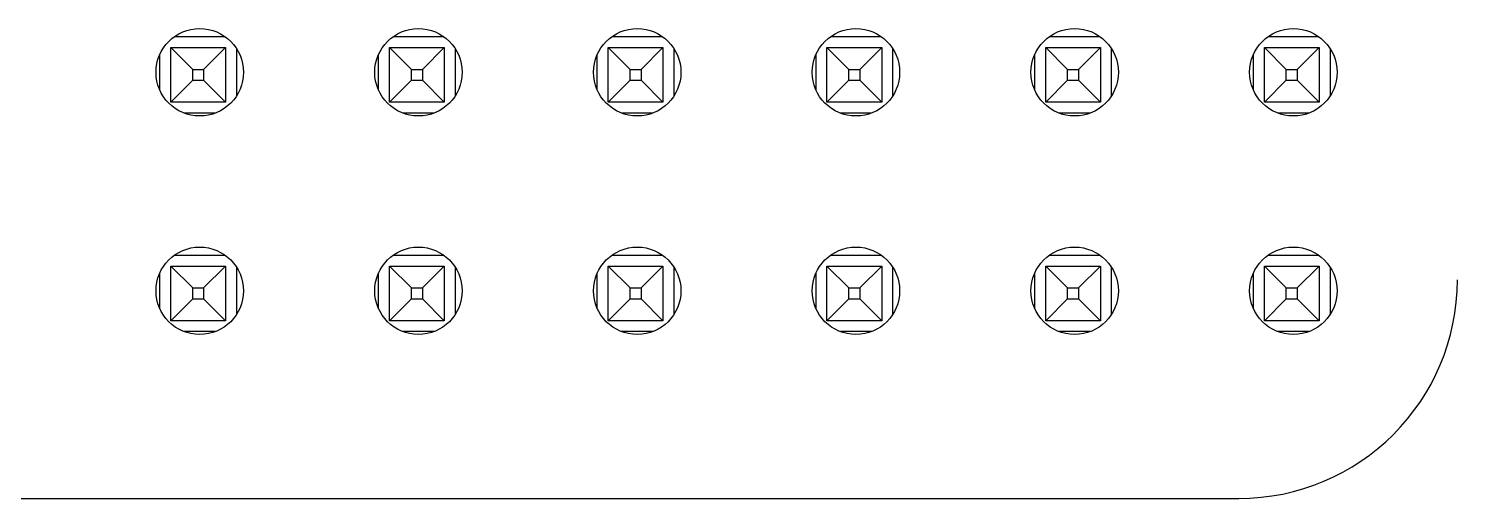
# Model space of a CAD drawing. Header units: millimetres. Extents: x 5 to 292, y 4 to 204.
# Drawn here: x 86.33 to 112.46, y 145.5 to 154.1 of the extents above; entities that cross this region are included whole.
import ezdxf

# ---------------------------------------------------------------- set-up
doc = ezdxf.new("R2010")
doc.units = ezdxf.units.MM

msp = doc.modelspace()

# ---------------------------------------------------------------- linework, layer by layer
at = {"color": 7, "linetype": 'Continuous', "lineweight": 25}
for p, q in [((88.996, 153.952), (89.922, 153.952)), ((92.996, 153.952), (93.922, 153.952)), ((96.996, 153.952), (97.922, 153.952)), ((100.996, 153.952), (101.922, 153.952)), ((104.996, 153.952), (105.922, 153.952)), ((108.996, 153.952), (109.922, 153.952)), ((88.93, 153.752), (89.33, 153.352)), ((88.93, 152.752), (88.93, 153.752)), ((88.93, 153.752), (89.93, 153.752)), ((89.53, 153.352), (89.93, 153.752)), ((89.93, 153.752), (89.93, 152.752)), ((90.13, 153.736), (90.13, 152.862)), ((92.93, 153.752), (93.33, 153.352)), ((92.93, 153.752), (93.93, 153.752)), ((92.93, 152.752), (92.93, 153.752)), ((93.53, 153.352), (93.93, 153.752)), ((93.93, 153.752), (93.93, 152.752)), ((94.13, 153.736), (94.13, 152.862)), ((96.93, 153.752), (97.33, 153.352)), ((96.93, 153.752), (97.93, 153.752)), ((96.93, 152.752), (96.93, 153.752)), ((97.53, 153.352), (97.93, 153.752)), ((97.93, 153.752), (97.93, 152.752)), ((98.13, 153.736), (98.13, 152.862)), ((100.93, 153.752), (101.33, 153.352)), ((100.93, 153.752), (101.93, 153.752)), ((100.93, 152.752), (100.93, 153.752)), ((101.53, 153.352), (101.93, 153.752)), ((101.93, 153.752), (101.93, 152.752)), ((102.13, 153.736), (102.13, 152.862)), ((104.93, 153.752), (105.33, 153.352)), ((104.93, 152.752), (104.93, 153.752)), ((104.93, 153.752), (105.93, 153.752)), ((105.53, 153.352), (105.93, 153.752)), ((105.93, 153.752), (105.93, 152.752)), ((106.13, 153.736), (106.13, 152.862)), ((108.93, 153.752), (109.33, 153.352)), ((108.93, 152.752), (108.93, 153.752)), ((108.93, 153.752), (109.93, 153.752)), ((109.53, 153.352), (109.93, 153.752)), ((109.93, 153.752), (109.93, 152.752)), ((110.13, 153.736), (110.13, 152.862)), ((88.73, 152.971), (88.73, 153.627)), ((92.73, 152.971), (92.73, 153.627)), ((96.73, 152.971), (96.73, 153.627)), ((100.73, 152.971), (100.73, 153.627)), ((104.73, 152.971), (104.73, 153.627)), ((108.73, 152.971), (108.73, 153.627)), ((88.93, 152.752), (89.33, 153.152)), ((89.33, 153.152), (89.33, 153.352)), ((89.33, 153.352), (89.53, 153.352)), ((89.33, 153.152), (89.53, 153.152)), ((89.53, 153.352), (89.53, 153.152)), ((89.53, 153.152), (89.93, 152.752)), ((92.93, 152.752), (93.33, 153.152)), ((93.33, 153.352), (93.53, 153.352)), ((93.33, 153.152), (93.33, 153.352)), ((93.33, 153.152), (93.53, 153.152)), ((93.53, 153.352), (93.53, 153.152)), ((93.53, 153.152), (93.93, 152.752)), ((96.93, 152.752), (97.33, 153.152)), ((97.33, 153.352), (97.53, 153.352)), ((97.33, 153.152), (97.33, 153.352)), ((97.33, 153.152), (97.53, 153.152)), ((97.53, 153.352), (97.53, 153.152)), ((97.53, 153.152), (97.93, 152.752)), ((100.93, 152.752), (101.33, 153.152)), ((101.33, 153.352), (101.53, 153.352)), ((101.33, 153.152), (101.33, 153.352)), ((101.33, 153.152), (101.53, 153.152)), ((101.53, 153.352), (101.53, 153.152)), ((101.53, 153.152), (101.93, 152.752)), ((104.93, 152.752), (105.33, 153.152)), ((105.33, 153.152), (105.33, 153.352)), ((105.33, 153.352), (105.53, 153.352)), ((105.33, 153.152), (105.53, 153.152)), ((105.53, 153.352), (105.53, 153.152)), ((105.53, 153.152), (105.93, 152.752)), ((108.93, 152.752), (109.33, 153.152)), ((109.33, 153.152), (109.33, 153.352)), ((109.33, 153.352), (109.53, 153.352)), ((109.33, 153.152), (109.53, 153.152)), ((109.53, 153.352), (109.53, 153.152)), ((109.53, 153.152), (109.93, 152.752)), ((89.93, 152.752), (88.93, 152.752)), ((93.93, 152.752), (92.93, 152.752)), ((97.93, 152.752), (96.93, 152.752)), ((101.93, 152.752), (100.93, 152.752)), ((105.93, 152.752), (104.93, 152.752)), ((109.93, 152.752), (108.93, 152.752)), ((89.744, 152.552), (89.174, 152.552)), ((93.744, 152.552), (93.174, 152.552)), ((97.744, 152.552), (97.174, 152.552)), ((101.744, 152.552), (101.174, 152.552)), ((105.744, 152.552), (105.174, 152.552)), ((109.744, 152.552), (109.174, 152.552)), ((88.93, 149.752), (89.33, 149.352)), ((88.93, 149.752), (89.93, 149.752)), ((88.93, 148.752), (88.93, 149.752)), ((88.996, 149.952), (89.922, 149.952)), ((89.53, 149.352), (89.93, 149.752)), ((89.93, 149.752), (89.93, 148.752)), ((90.13, 149.736), (90.13, 148.862)), ((92.93, 149.752), (93.33, 149.352)), ((92.93, 148.752), (92.93, 149.752)), ((92.93, 149.752), (93.93, 149.752)), ((92.996, 149.952), (93.922, 149.952)), ((93.53, 149.352), (93.93, 149.752)), ((93.93, 149.752), (93.93, 148.752)), ((94.13, 149.736), (94.13, 148.862)), ((96.93, 149.752), (97.33, 149.352)), ((96.93, 149.752), (97.93, 149.752)), ((96.93, 148.752), (96.93, 149.752)), ((96.996, 149.952), (97.922, 149.952)), ((97.53, 149.352), (97.93, 149.752)), ((97.93, 149.752), (97.93, 148.752)), ((98.13, 149.736), (98.13, 148.862)), ((100.93, 149.752), (101.33, 149.352)), ((100.93, 148.752), (100.93, 149.752)), ((100.93, 149.752), (101.93, 149.752)), ((100.996, 149.952), (101.922, 149.952)), ((101.53, 149.352), (101.93, 149.752)), ((101.93, 149.752), (101.93, 148.752)), ((102.13, 149.736), (102.13, 148.862)), ((104.93, 149.752), (105.33, 149.352)), ((104.93, 149.752), (105.93, 149.752)), ((104.93, 148.752), (104.93, 149.752)), ((104.996, 149.952), (105.922, 149.952)), ((105.53, 149.352), (105.93, 149.752)), ((105.93, 149.752), (105.93, 148.752)), ((106.13, 149.736), (106.13, 148.862)), ((108.93, 149.752), (109.33, 149.352)), ((108.93, 149.752), (109.93, 149.752)), ((108.93, 148.752), (108.93, 149.752)), ((108.996, 149.952), (109.922, 149.952)), ((109.53, 149.352), (109.93, 149.752)), ((109.93, 149.752), (109.93, 148.752)), ((110.13, 149.736), (110.13, 148.862)), ((88.73, 148.971), (88.73, 149.627)), ((92.73, 148.971), (92.73, 149.627)), ((96.73, 148.971), (96.73, 149.627)), ((100.73, 148.971), (100.73, 149.627)), ((104.73, 148.971), (104.73, 149.627)), ((108.73, 148.971), (108.73, 149.627)), ((89.33, 149.352), (89.53, 149.352)), ((89.33, 149.152), (89.33, 149.352)), ((89.53, 149.352), (89.53, 149.152)), ((93.33, 149.152), (93.33, 149.352)), ((93.33, 149.352), (93.53, 149.352)), ((93.53, 149.352), (93.53, 149.152)), ((97.33, 149.352), (97.53, 149.352)), ((97.33, 149.152), (97.33, 149.352)), ((97.53, 149.352), (97.53, 149.152)), ((101.33, 149.152), (101.33, 149.352)), ((101.33, 149.352), (101.53, 149.352)), ((101.53, 149.352), (101.53, 149.152)), ((105.33, 149.352), (105.53, 149.352)), ((105.33, 149.152), (105.33, 149.352)), ((105.53, 149.352), (105.53, 149.152)), ((109.33, 149.352), (109.53, 149.352)), ((109.33, 149.152), (109.33, 149.352)), ((109.53, 149.352), (109.53, 149.152)), ((88.93, 148.752), (89.33, 149.152)), ((89.33, 149.152), (89.53, 149.152)), ((89.53, 149.152), (89.93, 148.752)), ((92.93, 148.752), (93.33, 149.152)), ((93.33, 149.152), (93.53, 149.152)), ((93.53, 149.152), (93.93, 148.752)), ((96.93, 148.752), (97.33, 149.152)), ((97.33, 149.152), (97.53, 149.152)), ((97.53, 149.152), (97.93, 148.752)), ((100.93, 148.752), (101.33, 149.152)), ((101.33, 149.152), (101.53, 149.152)), ((101.53, 149.152), (101.93, 148.752)), ((104.93, 148.752), (105.33, 149.152)), ((105.33, 149.152), (105.53, 149.152)), ((105.53, 149.152), (105.93, 148.752)), ((108.93, 148.752), (109.33, 149.152)), ((109.33, 149.152), (109.53, 149.152)), ((109.53, 149.152), (109.93, 148.752)), ((89.93, 148.752), (88.93, 148.752)), ((93.93, 148.752), (92.93, 148.752)), ((97.93, 148.752), (96.93, 148.752)), ((101.93, 148.752), (100.93, 148.752)), ((105.93, 148.752), (104.93, 148.752)), ((109.93, 148.752), (108.93, 148.752)), ((89.744, 148.552), (89.174, 148.552)), ((93.744, 148.552), (93.174, 148.552)), ((97.744, 148.552), (97.174, 148.552)), ((101.744, 148.552), (101.174, 148.552)), ((105.744, 148.552), (105.174, 148.552)), ((109.744, 148.552), (109.174, 148.552)), ((73.459, 145.499), (108.459, 145.499))]:
    msp.add_line(p, q, dxfattribs=at)
for centre in [(89.459, 153.299), (93.459, 153.299), (97.459, 153.299), (101.459, 153.299), (105.459, 153.299), (109.459, 153.299), (89.459, 149.299), (93.459, 149.299), (97.459, 149.299), (101.459, 149.299), (105.459, 149.299), (109.459, 149.299)]:
    msp.add_circle(centre, 0.8, dxfattribs=at)
msp.add_arc((108.459, 149.499), 4, 270, 0, dxfattribs=at)

doc.saveas('drawing.dxf')
